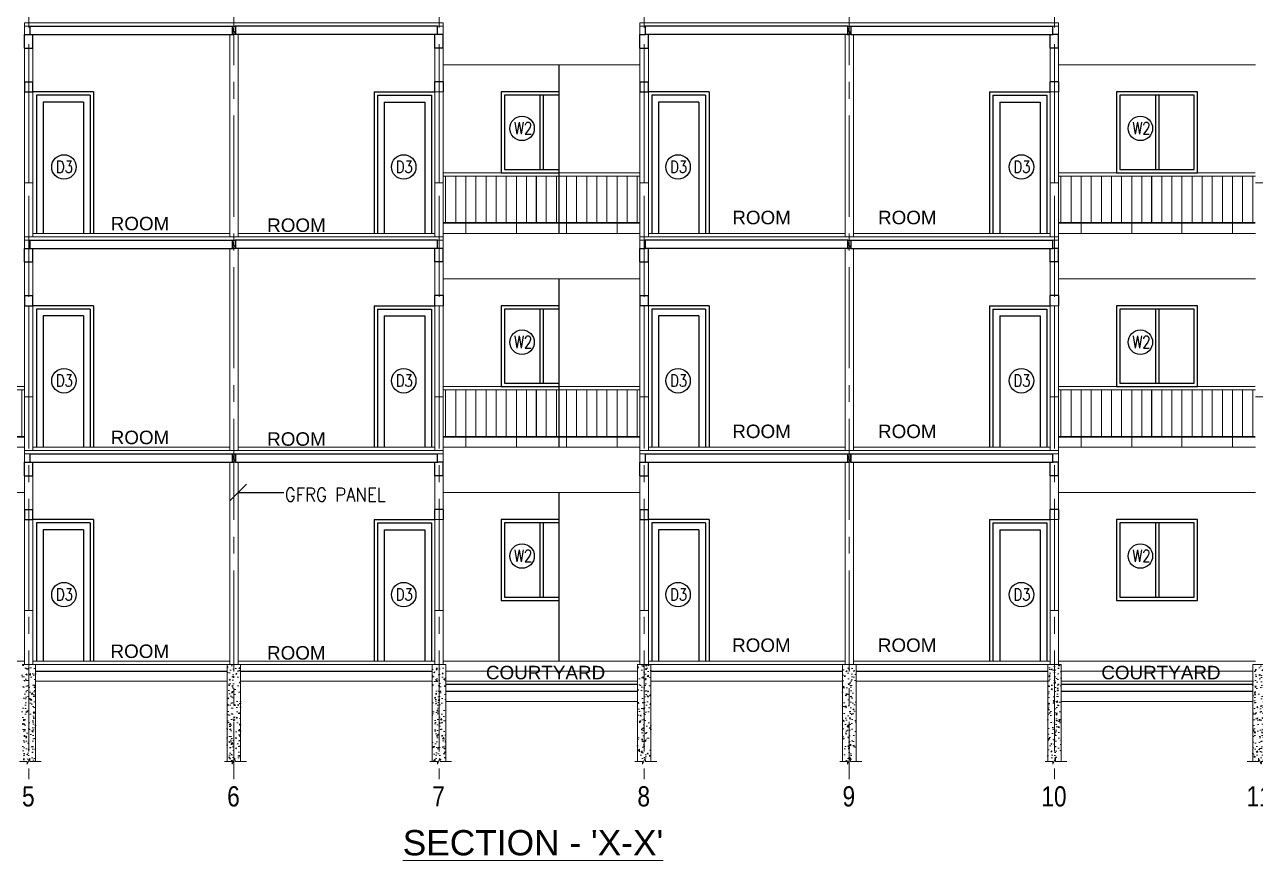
# Model space of a CAD drawing. Header units: inches. Extents: x -234845 to -176446, y -524542 to -442800.
# Drawn here: x -213584 to -195320, y -464787 to -452381 of the extents above; entities that cross this region are included whole.
import ezdxf
from ezdxf.enums import TextEntityAlignment as Align

# ---------------------------------------------------------------- set-up
doc = ezdxf.new("R2010")
doc.units = ezdxf.units.IN
doc.header["$MEASUREMENT"] = 0
doc.linetypes.add('CENTER2', pattern=[1.125, 0.75, -0.125, 0.125, -0.125])
for name, color, linetype in [('ADOOR', 14, 'Continuous'), ('arrow', 23, 'Continuous'), ('COLUMN', 6, 'Continuous'), ('GLASS', 8, 'Continuous'), ('GRID-TAGS', 31, 'Continuous'), ('H', 251, 'Continuous'), ('HATCH', 252, 'Continuous'), ('MISC', 2, 'Continuous'), ('R.C', 6, 'Continuous'), ('STEPS', 161, 'Continuous'), ('win tag', 144, 'Continuous')]:
    doc.layers.add(name, color=color, linetype=linetype)
for name, color, linetype, lineweight in [('Grid', 254, 'Continuous', 15), ('TEXT', 32, 'Continuous', 18), ('WALL', 7, 'Continuous', 30), ('win', 14, 'Continuous', 13)]:
    doc.layers.add(name, color=color, linetype=linetype, lineweight=lineweight)
doc.styles.add('ARIAL', font='arial.ttf')
doc.styles.add('RMTXT', font='romans.shx')
doc.styles.get("Standard").update_dxf_attribs({"font": 'arial.ttf'})
doc.styles.add('style1', font='romans.shx', dxfattribs={"width": 0.8})
doc.dimstyles.new('ELEV-DIM', dxfattribs={"dimtxt": 150, "dimasz": 1, "dimexe": 100, "dimexo": 150, "dimgap": 50, "dimtad": 1, "dimdec": 0, "dimzin": 0, "dimdsep": 46, "dimtxsty": 'RMTXT', "dimblk": 'ARH4', "dimcen": 0.09375, "dimdle": 100, "dimse1": 1, "dimse2": 1, "dimclrd": 256, "dimclre": 256, "dimclrt": 151, "dimadec": 0, "dimazin": 0, "dimtfac": 50, "dimtdec": 0, "dimtofl": 0, "dimtmove": 2, "dimatfit": 3, "dimldrblk": 'OBLIQUE', "dimfxl": 1, "dimtolj": 1, "dimtzin": 0, "dimlwd": -1, "dimlwe": -1, "dimarcsym": 0})
pattern_1 = [(50, (159054.72, -556795.41), (179.315046, -15.688034), [18.75, -206.25]), (355, (159054.72, -556795.41), (-34.68783, 188.04803), [15, -165]), (100.4514, (159069.67, -556796.72), (144.627345, 172.359886), [15.93505, -175.28553]), (46.1842, (159054.72, -556745.41), (266.81026, -41.37975), [28.125, -309.375]), (96.6356, (159076.96, -556748.86), (233.66568, 243.52947), [23.90257, -262.92825]), (351.1842, (159054.72, -556745.4), (233.66549, 243.52965), [22.5, -247.5]), (21, (159079.72, -556757.91), (149.226763, -100.65472), [18.75, -206.25]), (326, (159079.72, -556757.91), (60.82883, 181.28751), [15, -165]), (71.4514, (159092.16, -556766.3), (210.05566, 80.632624), [15.93505, -175.28553]), (37.5, (159054.725, -556795.41), (3.039964, 83.223463), [0, -163, 0, -167.5, 0, -165.625]), (7.5, (159054.725, -556795.41), (65.767384, 98.602928), [0, -95.5, 0, -159.25, 0, -63.125]), (327.5, (158998.975, -556795.41), (133.455609, -5.638718), [0, -62.5, 0, -195, 0, -258.75]), (317.5, (158973.97, -556795.41), (145.796542, 25.026246), [0, -81.25, 0, -129.5, 0, -183.75])]

# ---------------------------------------------------------------- blocks, each defined once
blk = doc.blocks.new('A$C79E86C34')
at = {"layer": 'win'}
for p, q in [((0, 0), (0, 1350)), ((62, 0), (62, 1350)), ((62, 0), (62, 1350)), ((124, 0), (124, 1350))]:
    blk.add_line(p, q, dxfattribs=at)
blk = doc.blocks.new('ARH4')
for p, q in [((0, -75), (0, 75)), ((-53.033, -53.033), (53.033, 53.033)), ((75, 0), (-75, 0))]:
    blk.add_line(p, q)
blk = doc.blocks.new('GTGT')
at = {"layer": 'MISC', "color": 250, "ltscale": 1200}
for p, q in [((-160718, -508751), (-160718, -509851)), ((-160668, -508751), (-160668, -509851)), ((-151586, -508751), (-151586, -509851)), ((-151536, -508751), (-151536, -509851))]:
    blk.add_line(p, q, dxfattribs=at)
for points in [[(-160433, -508701), (-161293, -508701), (-161293, -509901)], [(-160433, -508751), (-161243, -508751), (-161243, -509851), (-160433, -509851)], [(-152161, -509901), (-150961, -509901), (-150961, -508701), (-152161, -508701), (-152161, -509901)], [(-161293, -509901), (-160433, -509901)]]:
    blk.add_lwpolyline(points, dxfattribs=at)
blk.add_lwpolyline([(-152111, -509851), (-151011, -509851), (-151011, -508751), (-152111, -508751)], close=True, dxfattribs=at)
blk = doc.blocks.new('A$C7028490B')
at = {"layer": 'ADOOR', "lineweight": 0}
for p, q in [((0, 900), (2915, 900)), ((0, 850), (2920, 850)), ((35, 850), (35, 150)), ((185, 850), (185, 160)), ((335, 850), (335, 0)), ((485, 850), (485, 160)), ((635, 850), (635, 160)), ((785, 850), (785, 160)), ((935, 850), (935, 160)), ((1085, 850), (1085, 0)), ((1235, 850), (1235, 160)), ((1380, 850), (1380, 160)), ((1385, 850), (1385, 160)), ((1530, 850), (1530, 160)), ((1680, 850), (1680, 160)), ((1830, 850), (1830, 0)), ((1980, 850), (1980, 160)), ((2130, 850), (2130, 160)), ((2280, 850), (2280, 160)), ((2430, 850), (2430, 160)), ((2580, 850), (2580, 0)), ((2730, 850), (2730, 160)), ((2880, 850), (2880, 160)), ((0, 160), (2915, 160)), ((0, 150), (2915, 150))]:
    blk.add_line(p, q, dxfattribs=at)

msp = doc.modelspace()

# ---------------------------------------------------------------- hatches: boundary and pattern name
at = {"layer": 'H'}
h = msp.add_hatch(dxfattribs=at)
h.set_pattern_fill('AR-CONC', color=256, scale=25, style=0)
h.set_pattern_definition([(50, (-210500.06, -452530.28), (179.32, -15.69), [18.75, -206.25]), (355, (-210500.06, -452530.28), (-34.69, 188.05), [15, -165]), (100.45, (-210485.11, -452531.59), (144.63, 172.36), [15.935, -175.29]), (46.18, (-210500.06, -452480.28), (266.8, -41.38), [28.12, -309.37]), (96.64, (-210477.82, -452483.73), (233.67, 243.53), [23.9, -262.93]), (351.18, (-210500.06, -452480.28), (233.67, 243.53), [22.5, -247.5]), (21, (-210475.06, -452492.78), (149.23, -100.65), [18.75, -206.25]), (326, (-210475.06, -452492.78), (60.83, 181.29), [15, -165]), (71.45, (-210462.62, -452501.17), (210.06, 80.63), [15.935, -175.29]), (37.5, (-210500.055, -452530.28), (3.04, 83.223), [0, -163, 0, -167.5, 0, -165.625]), (7.5, (-210500.055, -452530.28), (65.77, 98.6), [0, -95.5, 0, -159.25, 0, -63.125]), (327.5, (-210555.805, -452530.28), (133.456, -5.64), [0, -62.5, 0, -195, 0, -258.75]), (317.5, (-210580.8, -452530.28), (145.8, 25.03), [0, -81.25, 0, -129.5, 0, -183.75])])
h.paths.add_polyline_path([(-210456.1, -452406.3), (-210500.1, -452406.3), (-210500.1, -452530.3), (-210456.1, -452530.3)])
h = msp.add_hatch(dxfattribs=at)
h.set_pattern_fill('AR-CONC', color=256, scale=25, style=0)
h.set_pattern_definition([(50, (-201368.06, -452530.28), (179.32, -15.69), [18.75, -206.25]), (355, (-201368.06, -452530.28), (-34.69, 188.05), [15, -165]), (100.45, (-201353.12, -452531.59), (144.63, 172.36), [15.935, -175.29]), (46.18, (-201368.06, -452480.28), (266.8, -41.38), [28.12, -309.37]), (96.64, (-201345.83, -452483.73), (233.67, 243.53), [23.9, -262.93]), (351.18, (-201368.06, -452480.28), (233.67, 243.53), [22.5, -247.5]), (21, (-201343.06, -452492.78), (149.23, -100.65), [18.75, -206.25]), (326, (-201343.06, -452492.78), (60.83, 181.29), [15, -165]), (71.45, (-201330.63, -452501.17), (210.06, 80.63), [15.935, -175.29]), (37.5, (-201368.06, -452530.28), (3.04, 83.223), [0, -163, 0, -167.5, 0, -165.625]), (7.5, (-201368.06, -452530.28), (65.77, 98.6), [0, -95.5, 0, -159.25, 0, -63.125]), (327.5, (-201423.81, -452530.28), (133.456, -5.64), [0, -62.5, 0, -195, 0, -258.75]), (317.5, (-201448.81, -452530.28), (145.8, 25.03), [0, -81.25, 0, -129.5, 0, -183.75])])
h.paths.add_polyline_path([(-201324.1, -452406.3), (-201368.1, -452406.3), (-201368.1, -452530.3), (-201324.1, -452530.3)])
h = msp.add_hatch(dxfattribs=at)
h.set_pattern_fill('AR-CONC', color=256, scale=25, style=0)
h.set_pattern_definition([(50, (-210500.06, -455704.28), (179.32, -15.69), [18.75, -206.25]), (355, (-210500.06, -455704.28), (-34.69, 188.05), [15, -165]), (100.45, (-210485.11, -455705.59), (144.63, 172.36), [15.935, -175.29]), (46.18, (-210500.06, -455654.28), (266.8, -41.38), [28.12, -309.37]), (96.64, (-210477.82, -455657.73), (233.67, 243.53), [23.9, -262.93]), (351.18, (-210500.06, -455654.28), (233.67, 243.53), [22.5, -247.5]), (21, (-210475.06, -455666.78), (149.23, -100.65), [18.75, -206.25]), (326, (-210475.06, -455666.78), (60.83, 181.29), [15, -165]), (71.45, (-210462.62, -455675.17), (210.06, 80.63), [15.935, -175.29]), (37.5, (-210500.055, -455704.28), (3.04, 83.223), [0, -163, 0, -167.5, 0, -165.625]), (7.5, (-210500.055, -455704.28), (65.77, 98.6), [0, -95.5, 0, -159.25, 0, -63.125]), (327.5, (-210555.805, -455704.28), (133.456, -5.64), [0, -62.5, 0, -195, 0, -258.75]), (317.5, (-210580.8, -455704.28), (145.8, 25.03), [0, -81.25, 0, -129.5, 0, -183.75])])
h.paths.add_polyline_path([(-210456.1, -455580.3), (-210500.1, -455580.3), (-210500.1, -455704.3), (-210456.1, -455704.3)])
h = msp.add_hatch(dxfattribs=at)
h.set_pattern_fill('AR-CONC', color=256, scale=25, style=0)
h.set_pattern_definition([(50, (-201368.06, -455704.28), (179.32, -15.69), [18.75, -206.25]), (355, (-201368.06, -455704.28), (-34.69, 188.05), [15, -165]), (100.45, (-201353.12, -455705.59), (144.63, 172.36), [15.935, -175.29]), (46.18, (-201368.06, -455654.28), (266.8, -41.38), [28.12, -309.37]), (96.64, (-201345.83, -455657.73), (233.67, 243.53), [23.9, -262.93]), (351.18, (-201368.06, -455654.28), (233.67, 243.53), [22.5, -247.5]), (21, (-201343.06, -455666.78), (149.23, -100.65), [18.75, -206.25]), (326, (-201343.06, -455666.78), (60.83, 181.29), [15, -165]), (71.45, (-201330.63, -455675.17), (210.06, 80.63), [15.935, -175.29]), (37.5, (-201368.06, -455704.28), (3.04, 83.223), [0, -163, 0, -167.5, 0, -165.625]), (7.5, (-201368.06, -455704.28), (65.77, 98.6), [0, -95.5, 0, -159.25, 0, -63.125]), (327.5, (-201423.81, -455704.28), (133.456, -5.64), [0, -62.5, 0, -195, 0, -258.75]), (317.5, (-201448.81, -455704.28), (145.8, 25.03), [0, -81.25, 0, -129.5, 0, -183.75])])
h.paths.add_polyline_path([(-201324.1, -455580.3), (-201368.1, -455580.3), (-201368.1, -455704.3), (-201324.1, -455704.3)])
h = msp.add_hatch(dxfattribs=at)
h.set_pattern_fill('AR-CONC', color=256, scale=25, style=0)
h.set_pattern_definition([(50, (-210500.06, -458878.28), (179.32, -15.69), [18.75, -206.25]), (355, (-210500.06, -458878.28), (-34.69, 188.05), [15, -165]), (100.45, (-210485.11, -458879.59), (144.63, 172.36), [15.935, -175.29]), (46.18, (-210500.06, -458828.28), (266.8, -41.38), [28.12, -309.37]), (96.64, (-210477.82, -458831.73), (233.67, 243.53), [23.9, -262.93]), (351.18, (-210500.06, -458828.28), (233.67, 243.53), [22.5, -247.5]), (21, (-210475.06, -458840.78), (149.23, -100.65), [18.75, -206.25]), (326, (-210475.06, -458840.78), (60.83, 181.29), [15, -165]), (71.45, (-210462.62, -458849.17), (210.06, 80.63), [15.935, -175.29]), (37.5, (-210500.055, -458878.28), (3.04, 83.223), [0, -163, 0, -167.5, 0, -165.625]), (7.5, (-210500.055, -458878.28), (65.77, 98.6), [0, -95.5, 0, -159.25, 0, -63.125]), (327.5, (-210555.805, -458878.28), (133.456, -5.64), [0, -62.5, 0, -195, 0, -258.75]), (317.5, (-210580.8, -458878.28), (145.8, 25.03), [0, -81.25, 0, -129.5, 0, -183.75])])
h.paths.add_polyline_path([(-210456.1, -458754.3), (-210500.1, -458754.3), (-210500.1, -458878.3), (-210456.1, -458878.3)])
h = msp.add_hatch(dxfattribs=at)
h.set_pattern_fill('AR-CONC', color=256, scale=25, style=0)
h.set_pattern_definition([(50, (-201368.06, -458878.28), (179.32, -15.69), [18.75, -206.25]), (355, (-201368.06, -458878.28), (-34.69, 188.05), [15, -165]), (100.45, (-201353.12, -458879.59), (144.63, 172.36), [15.935, -175.29]), (46.18, (-201368.06, -458828.28), (266.8, -41.38), [28.12, -309.37]), (96.64, (-201345.83, -458831.73), (233.67, 243.53), [23.9, -262.93]), (351.18, (-201368.06, -458828.28), (233.67, 243.53), [22.5, -247.5]), (21, (-201343.06, -458840.78), (149.23, -100.65), [18.75, -206.25]), (326, (-201343.06, -458840.78), (60.83, 181.29), [15, -165]), (71.45, (-201330.63, -458849.17), (210.06, 80.63), [15.935, -175.29]), (37.5, (-201368.06, -458878.28), (3.04, 83.223), [0, -163, 0, -167.5, 0, -165.625]), (7.5, (-201368.06, -458878.28), (65.77, 98.6), [0, -95.5, 0, -159.25, 0, -63.125]), (327.5, (-201423.81, -458878.28), (133.456, -5.64), [0, -62.5, 0, -195, 0, -258.75]), (317.5, (-201448.81, -458878.28), (145.8, 25.03), [0, -81.25, 0, -129.5, 0, -183.75])])
h.paths.add_polyline_path([(-201324.1, -458754.3), (-201368.1, -458754.3), (-201368.1, -458878.3), (-201324.1, -458878.3)])
at = {"layer": 'HATCH', "lineweight": 0}
h = msp.add_hatch(dxfattribs=at)
h.set_pattern_fill('AR-CONC', color=256, scale=25, style=0)
h.set_pattern_definition(pattern_1)
h.paths.add_polyline_path([(-213622.1, -461878.3), (-213422.1, -461878.3), (-213422.1, -463316.8), (-213504.9, -463316.8), (-213508.4, -463271.4), (-213546.9, -463360.6), (-213546.9, -463316.8), (-213622.1, -463316.8)])
h = msp.add_hatch(dxfattribs=at)
h.set_pattern_fill('AR-CONC', color=256, scale=25, style=0)
h.set_pattern_definition(pattern_1)
h.paths.add_polyline_path([(-210578.1, -461878.3), (-210378.1, -461878.3), (-210378.1, -463316.8), (-210460.9, -463316.8), (-210464.4, -463271.4), (-210502.9, -463360.6), (-210502.9, -463316.8), (-210578.1, -463316.8)])
h = msp.add_hatch(dxfattribs=at)
h.set_pattern_fill('AR-CONC', color=256, scale=25, style=0)
h.set_pattern_definition(pattern_1)
h.paths.add_polyline_path([(-207534.1, -461878.3), (-207334.1, -461878.3), (-207334.1, -463316.8), (-207416.9, -463316.8), (-207420.4, -463271.4), (-207458.9, -463360.6), (-207458.9, -463316.8), (-207534.1, -463316.8)])
h = msp.add_hatch(dxfattribs=at)
h.set_pattern_fill('AR-CONC', color=256, scale=25, style=0)
h.set_pattern_definition(pattern_1)
h.paths.add_polyline_path([(-204490.1, -461878.3), (-204290.1, -461878.3), (-204290.1, -463316.8), (-204372.9, -463316.8), (-204376.4, -463271.4), (-204414.9, -463360.6), (-204414.9, -463316.8), (-204490.1, -463316.8)])
h = msp.add_hatch(dxfattribs=at)
h.set_pattern_fill('AR-CONC', color=256, scale=25, style=0)
h.set_pattern_definition(pattern_1)
h.paths.add_polyline_path([(-201446.1, -461878.3), (-201246.1, -461878.3), (-201246.1, -463316.8), (-201328.9, -463316.8), (-201332.4, -463271.4), (-201370.9, -463360.6), (-201370.9, -463316.8), (-201446.1, -463316.8)])
h = msp.add_hatch(dxfattribs=at)
h.set_pattern_fill('AR-CONC', color=256, scale=25, style=0)
h.set_pattern_definition(pattern_1)
h.paths.add_polyline_path([(-198402.1, -461878.3), (-198202.1, -461878.3), (-198202.1, -463316.8), (-198284.9, -463316.8), (-198288.4, -463271.4), (-198326.9, -463360.6), (-198326.9, -463316.8), (-198402.1, -463316.8)])
h = msp.add_hatch(dxfattribs=at)
h.set_pattern_fill('AR-CONC', color=256, scale=25, style=0)
h.set_pattern_definition(pattern_1)
h.paths.add_polyline_path([(-195158.1, -461878.3), (-195358.1, -461878.3), (-195358.1, -463316.8), (-195275.2, -463316.8), (-195271.7, -463271.4), (-195233.2, -463360.6), (-195233.2, -463316.8), (-195158.1, -463316.8)])

# ---------------------------------------------------------------- linework, layer by layer
at = {"layer": 'ADOOR', "lineweight": 0}
for p, q in [((-213584.1, -461828.3), (-216504.1, -461828.3)), ((-204452.1, -461828.3), (-207372.1, -461828.3)), ((-195320.1, -461828.3), (-198240.1, -461828.3)), ((-204490.1, -461978.3), (-207334.1, -461978.3)), ((-195358.1, -461978.3), (-198202.1, -461978.3))]:
    msp.add_line(p, q, dxfattribs=at)
at = {"layer": 'COLUMN', "lineweight": 0}
for p, q in [((-213622.1, -461878.3), (-213422.1, -461878.3)), ((-213460.1, -461878.3), (-210535.1, -461878.3)), ((-213422.1, -463316.8), (-213422.1, -461878.3)), ((-210578.1, -463316.8), (-210578.1, -461878.3)), ((-210578.1, -461878.3), (-210378.1, -461878.3)), ((-210416.1, -461878.3), (-207501, -461878.3)), ((-210378.1, -463316.8), (-210378.1, -461878.3)), ((-207534.1, -463316.8), (-207534.1, -461878.3)), ((-207534.1, -461878.3), (-207334.1, -461878.3)), ((-207334.1, -463316.8), (-207334.1, -461878.3)), ((-204490.1, -463316.8), (-204490.1, -461878.3)), ((-204490.1, -461878.3), (-204290.1, -461878.3)), ((-204328.1, -461878.3), (-201413, -461878.3)), ((-204290.1, -463316.8), (-204290.1, -461878.3)), ((-201446.1, -463316.8), (-201446.1, -461878.3)), ((-201446.1, -461878.3), (-201246.1, -461878.3)), ((-201284.1, -461878.3), (-198369, -461878.3)), ((-201246.1, -463316.8), (-201246.1, -461878.3)), ((-198402.1, -463316.8), (-198402.1, -461878.3)), ((-198402.1, -461878.3), (-198202.1, -461878.3)), ((-198202.1, -463316.8), (-198202.1, -461878.3)), ((-195358.1, -461878.3), (-195158.1, -461878.3)), ((-195358.1, -463316.8), (-195358.1, -461878.3))]:
    msp.add_line(p, q, dxfattribs=at)
at = {"layer": 'COLUMN'}
for p, q in [((-213422.1, -461978.3), (-210578.1, -461978.3)), ((-210378.1, -461978.3), (-207534.1, -461978.3)), ((-204290.1, -461978.3), (-201446.1, -461978.3)), ((-201246.1, -461978.3), (-198402.1, -461978.3)), ((-204490.1, -462178.3), (-207334.1, -462178.3)), ((-195358.1, -462178.3), (-198202.1, -462178.3)), ((-204490.1, -462278.3), (-207334.1, -462278.3)), ((-195358.1, -462278.3), (-198202.1, -462278.3))]:
    msp.add_line(p, q, dxfattribs=at)
at = {"layer": 'COLUMN', "color": 3, "lineweight": 0}
for p, q in [((-213422.1, -462128.3), (-210578.1, -462128.3)), ((-210378.1, -462128.3), (-207534.1, -462128.3)), ((-204290.1, -462128.3), (-201446.1, -462128.3)), ((-201246.1, -462128.3), (-198402.1, -462128.3)), ((-204490.1, -462428.3), (-207334.1, -462428.3)), ((-195358.1, -462428.3), (-198202.1, -462428.3))]:
    msp.add_line(p, q, dxfattribs=at)
at = {"layer": 'COLUMN', "lineweight": 0, "elevation": 0}
for points in [[(-213336, -463316.8), (-213504.9, -463316.8), (-213508.4, -463271.4), (-213546.9, -463360.6), (-213546.9, -463316.8), (-213660.7, -463316.8)], [(-210292, -463316.8), (-210460.9, -463316.8), (-210464.4, -463271.4), (-210502.9, -463360.6), (-210502.9, -463316.8), (-210616.7, -463316.8)], [(-207248, -463316.8), (-207416.9, -463316.8), (-207420.4, -463271.4), (-207458.9, -463360.6), (-207458.9, -463316.8), (-207572.7, -463316.8)], [(-204204, -463316.8), (-204372.9, -463316.8), (-204376.4, -463271.4), (-204414.9, -463360.6), (-204414.9, -463316.8), (-204528.7, -463316.8)], [(-201160, -463316.8), (-201328.9, -463316.8), (-201332.4, -463271.4), (-201370.9, -463360.6), (-201370.9, -463316.8), (-201484.7, -463316.8)], [(-198116, -463316.8), (-198284.9, -463316.8), (-198288.4, -463271.4), (-198326.9, -463360.6), (-198326.9, -463316.8), (-198440.7, -463316.8)], [(-195444.1, -463316.8), (-195275.2, -463316.8), (-195271.7, -463271.4), (-195233.2, -463360.6), (-195233.2, -463316.8), (-195119.4, -463316.8)]]:
    msp.add_lwpolyline(points, dxfattribs=at)
at = {"layer": 'GLASS', "color": 11, "lineweight": 0}
for p, q in [((-213460.1, -455480.3), (-210540.1, -455480.3)), ((-207496.1, -455480.3), (-210416.1, -455480.3)), ((-201408.1, -455480.3), (-204328.1, -455480.3)), ((-201284.1, -455480.3), (-198364.1, -455480.3)), ((-213460.1, -458654.3), (-210540.1, -458654.3)), ((-210416.1, -458654.3), (-207496.1, -458654.3)), ((-204328.1, -458654.3), (-201408.1, -458654.3)), ((-201284.1, -458654.3), (-198364.1, -458654.3)), ((-213460.1, -461828.3), (-210540.1, -461828.3)), ((-210416.1, -461828.3), (-207501, -461828.3)), ((-204328.1, -461828.3), (-201413, -461828.3)), ((-201284.1, -461828.3), (-198369, -461828.3)), ((-204490.1, -462128.3), (-207334.1, -462128.3)), ((-195358.1, -462128.3), (-198202.1, -462128.3))]:
    msp.add_line(p, q, dxfattribs=at)
at = {"layer": 'Grid', "linetype": 'CENTER2', "lineweight": 5, "ltscale": 2000}
for p, q in [((-213522.1, -448172.3), (-213522.1, -463578.9)), ((-207434.1, -448172.3), (-207434.1, -463578.9)), ((-204390.1, -448172.3), (-204390.1, -463578.9)), ((-198302.1, -448172.3), (-198302.1, -463578.9)), ((-210478.1, -449232.3), (-210478.1, -463578.9)), ((-201346.1, -449232.3), (-201346.1, -463578.9))]:
    msp.add_line(p, q, dxfattribs=at)
at = {"layer": 'MISC', "lineweight": 0}
for p, q in [((-213500.1, -452406.3), (-213584.1, -452406.3)), ((-213584.1, -452530.3), (-213584.1, -452406.3)), ((-207456.1, -452406.3), (-207372.1, -452406.3)), ((-207372.1, -452530.3), (-207372.1, -452406.3)), ((-204368.1, -452406.3), (-204452.1, -452406.3)), ((-204452.1, -452530.3), (-204452.1, -452406.3)), ((-198324.1, -452406.3), (-198240.1, -452406.3)), ((-198240.1, -452530.3), (-198240.1, -452406.3)), ((-213500.1, -455580.3), (-213584.1, -455580.3)), ((-213584.1, -455704.3), (-213584.1, -455580.3)), ((-207456.1, -455580.3), (-207372.1, -455580.3)), ((-207372.1, -455704.3), (-207372.1, -455580.3)), ((-204368.1, -455580.3), (-204452.1, -455580.3)), ((-204452.1, -455704.3), (-204452.1, -455580.3)), ((-198324.1, -455580.3), (-198240.1, -455580.3)), ((-198240.1, -455704.3), (-198240.1, -455580.3)), ((-213500.1, -458754.3), (-213584.1, -458754.3)), ((-213584.1, -458878.3), (-213584.1, -458754.3)), ((-207456.1, -458754.3), (-207372.1, -458754.3)), ((-207456.1, -458754.3), (-207372.1, -458754.3)), ((-207372.1, -458878.3), (-207372.1, -458754.3)), ((-204368.1, -458754.3), (-204452.1, -458754.3)), ((-204452.1, -458878.3), (-204452.1, -458754.3)), ((-204368.1, -458754.3), (-204452.1, -458754.3)), ((-198324.1, -458754.3), (-198240.1, -458754.3)), ((-198240.1, -458878.3), (-198240.1, -458754.3))]:
    msp.add_line(p, q, dxfattribs=at)
at = {"layer": 'MISC', "color": 8, "ltscale": 1200}
for p, q in [((-205652.1, -455480.3), (-205652.1, -452980.3)), ((-212560.1, -453380.3), (-213460.1, -453380.3)), ((-213410.1, -453430.3), (-213410.1, -455480.3)), ((-212610.1, -453430.3), (-213410.1, -453430.3)), ((-212610.1, -453430.3), (-212610.1, -455480.3)), ((-212560.1, -453380.3), (-212560.1, -455480.3)), ((-208396.1, -453380.3), (-208396.1, -455480.3)), ((-208396.1, -453380.3), (-207496.1, -453380.3)), ((-208346.1, -453430.3), (-208346.1, -455480.3)), ((-208346.1, -453430.3), (-207546.1, -453430.3)), ((-207546.1, -453430.3), (-207546.1, -455480.3)), ((-203428.1, -453380.3), (-204328.1, -453380.3)), ((-204278.1, -453430.3), (-204278.1, -455480.3)), ((-203478.1, -453430.3), (-204278.1, -453430.3)), ((-203478.1, -453430.3), (-203478.1, -455480.3)), ((-203428.1, -453380.3), (-203428.1, -455480.3)), ((-199264.1, -453380.3), (-199264.1, -455480.3)), ((-199264.1, -453380.3), (-198364.1, -453380.3)), ((-199214.1, -453430.3), (-199214.1, -455480.3)), ((-199214.1, -453430.3), (-198414.1, -453430.3)), ((-198414.1, -453430.3), (-198414.1, -455480.3)), ((-213310.1, -453530.3), (-213310.1, -455480.3)), ((-212710.1, -453530.3), (-213310.1, -453530.3)), ((-212710.1, -453530.3), (-212710.1, -455480.3)), ((-208246.1, -453530.3), (-208246.1, -455480.3)), ((-208246.1, -453530.3), (-207646.1, -453530.3)), ((-207646.1, -453530.3), (-207646.1, -455480.3)), ((-204178.1, -453530.3), (-204178.1, -455480.3)), ((-203578.1, -453530.3), (-204178.1, -453530.3)), ((-203578.1, -453530.3), (-203578.1, -455480.3)), ((-199114.1, -453530.3), (-199114.1, -455480.3)), ((-199114.1, -453530.3), (-198514.1, -453530.3)), ((-198514.1, -453530.3), (-198514.1, -455480.3)), ((-205652.1, -458654.3), (-205652.1, -456154.3)), ((-212560.1, -456554.3), (-213460.1, -456554.3)), ((-212560.1, -456554.3), (-212560.1, -458654.3)), ((-208396.1, -456554.3), (-208396.1, -458654.3)), ((-208396.1, -456554.3), (-207496.1, -456554.3)), ((-203428.1, -456554.3), (-204328.1, -456554.3)), ((-203428.1, -456554.3), (-203428.1, -458654.3)), ((-199264.1, -456554.3), (-199264.1, -458654.3)), ((-199264.1, -456554.3), (-198364.1, -456554.3)), ((-213410.1, -456604.3), (-213410.1, -458654.3)), ((-212610.1, -456604.3), (-213410.1, -456604.3)), ((-213310.1, -456704.3), (-213310.1, -458654.3)), ((-212710.1, -456704.3), (-213310.1, -456704.3)), ((-212710.1, -456704.3), (-212710.1, -458654.3)), ((-212610.1, -456604.3), (-212610.1, -458654.3)), ((-208346.1, -456604.3), (-208346.1, -458654.3)), ((-208346.1, -456604.3), (-207546.1, -456604.3)), ((-208246.1, -456704.3), (-208246.1, -458654.3)), ((-208246.1, -456704.3), (-207646.1, -456704.3)), ((-207646.1, -456704.3), (-207646.1, -458654.3)), ((-207546.1, -456604.3), (-207546.1, -458654.3)), ((-204278.1, -456604.3), (-204278.1, -458654.3)), ((-203478.1, -456604.3), (-204278.1, -456604.3)), ((-204178.1, -456704.3), (-204178.1, -458654.3)), ((-203578.1, -456704.3), (-204178.1, -456704.3)), ((-203578.1, -456704.3), (-203578.1, -458654.3)), ((-203478.1, -456604.3), (-203478.1, -458654.3)), ((-199214.1, -456604.3), (-199214.1, -458654.3)), ((-199214.1, -456604.3), (-198414.1, -456604.3)), ((-199114.1, -456704.3), (-199114.1, -458654.3)), ((-199114.1, -456704.3), (-198514.1, -456704.3)), ((-198514.1, -456704.3), (-198514.1, -458654.3)), ((-198414.1, -456604.3), (-198414.1, -458654.3)), ((-205652.1, -461828.3), (-205652.1, -459328.3)), ((-212560.1, -459728.3), (-213460.1, -459728.3)), ((-213410.1, -459778.3), (-213410.1, -461828.3)), ((-212610.1, -459778.3), (-213410.1, -459778.3)), ((-213310.1, -459878.3), (-213310.1, -461828.3)), ((-212710.1, -459878.3), (-213310.1, -459878.3)), ((-212710.1, -459878.3), (-212710.1, -461828.3)), ((-212610.1, -459778.3), (-212610.1, -461828.3)), ((-212560.1, -459728.3), (-212560.1, -461828.3)), ((-208396.1, -459728.3), (-208396.1, -461828.3)), ((-208396.1, -459728.3), (-207496.1, -459728.3)), ((-208346.1, -459778.3), (-208346.1, -461828.3)), ((-208346.1, -459778.3), (-207546.1, -459778.3)), ((-208246.1, -459878.3), (-208246.1, -461828.3)), ((-208246.1, -459878.3), (-207646.1, -459878.3)), ((-207646.1, -459878.3), (-207646.1, -461828.3)), ((-207546.1, -459778.3), (-207546.1, -461828.3)), ((-203428.1, -459728.3), (-204328.1, -459728.3)), ((-204278.1, -459778.3), (-204278.1, -461828.3)), ((-203478.1, -459778.3), (-204278.1, -459778.3)), ((-204178.1, -459878.3), (-204178.1, -461828.3)), ((-203578.1, -459878.3), (-204178.1, -459878.3)), ((-203578.1, -459878.3), (-203578.1, -461828.3)), ((-203478.1, -459778.3), (-203478.1, -461828.3)), ((-203428.1, -459728.3), (-203428.1, -461828.3)), ((-199264.1, -459728.3), (-199264.1, -461828.3)), ((-199264.1, -459728.3), (-198364.1, -459728.3)), ((-199214.1, -459778.3), (-199214.1, -461828.3)), ((-199214.1, -459778.3), (-198414.1, -459778.3)), ((-199114.1, -459878.3), (-199114.1, -461828.3)), ((-199114.1, -459878.3), (-198514.1, -459878.3)), ((-198514.1, -459878.3), (-198514.1, -461828.3)), ((-198414.1, -459778.3), (-198414.1, -461828.3))]:
    msp.add_line(p, q, dxfattribs=at)
at = {"layer": 'MISC', "lineweight": 0, "elevation": 0}
for points in [[(-213584.1, -452406.3), (-213584.1, -452356.3), (-207372.1, -452356.3), (-207372.1, -452406.3)], [(-204452.1, -452406.3), (-204452.1, -452356.3), (-198240.1, -452356.3), (-198240.1, -452406.3)], [(-213584.1, -455580.3), (-213584.1, -455530.3), (-207372.1, -455530.3), (-207372.1, -455580.3)], [(-204452.1, -455580.3), (-204452.1, -455530.3), (-198240.1, -455530.3), (-198240.1, -455580.3)], [(-213584.1, -458754.3), (-213584.1, -458704.3), (-207372.1, -458704.3), (-207372.1, -458754.3)], [(-204452.1, -458754.3), (-204452.1, -458704.3), (-198240.1, -458704.3), (-198240.1, -458754.3)]]:
    msp.add_lwpolyline(points, dxfattribs=at)
at = {"layer": 'R.C'}
for p, q in [((-213584.1, -452730.3), (-213584.1, -452530.3)), ((-213584.1, -452530.3), (-213500.1, -452530.3)), ((-213500.1, -452406.3), (-210495.1, -452406.3)), ((-213500.1, -452530.3), (-213500.1, -452406.3)), ((-213500.1, -452530.3), (-210495.1, -452530.3)), ((-213460.1, -452730.3), (-213460.1, -452530.3)), ((-207456.1, -452406.3), (-210461, -452406.3)), ((-207456.1, -452530.3), (-210461, -452530.3)), ((-207496.1, -452730.3), (-207496.1, -452530.3)), ((-207456.1, -452530.3), (-207456.1, -452406.3)), ((-207372.1, -452530.3), (-207456.1, -452530.3)), ((-207372.1, -452730.3), (-207372.1, -452530.3)), ((-204452.1, -452730.3), (-204452.1, -452530.3)), ((-204452.1, -452530.3), (-204368.1, -452530.3)), ((-201368.1, -452406.3), (-204373, -452406.3)), ((-201368.1, -452530.3), (-204373, -452530.3)), ((-204368.1, -452530.3), (-204368.1, -452406.3)), ((-204328.1, -452730.3), (-204328.1, -452530.3)), ((-201324.1, -452406.3), (-198319.1, -452406.3)), ((-201324.1, -452530.3), (-198319.1, -452530.3)), ((-198364.1, -452730.3), (-198364.1, -452530.3)), ((-198324.1, -452530.3), (-198324.1, -452406.3)), ((-198240.1, -452530.3), (-198324.1, -452530.3)), ((-198240.1, -452730.3), (-198240.1, -452530.3)), ((-213584.1, -452730.3), (-213460.1, -452730.3)), ((-207372.1, -452730.3), (-207496.1, -452730.3)), ((-204452.1, -452730.3), (-204328.1, -452730.3)), ((-198240.1, -452730.3), (-198364.1, -452730.3)), ((-213584.1, -453230.3), (-213460.1, -453230.3)), ((-213584.1, -453230.3), (-213584.1, -453380.3)), ((-213460.1, -453380.3), (-213460.1, -453230.3)), ((-207372.1, -453230.3), (-207496.1, -453230.3)), ((-207496.1, -453380.3), (-207496.1, -453230.3)), ((-207372.1, -453230.3), (-207372.1, -453380.3)), ((-204452.1, -453230.3), (-204328.1, -453230.3)), ((-204452.1, -453230.3), (-204452.1, -453380.3)), ((-204328.1, -453380.3), (-204328.1, -453230.3)), ((-198240.1, -453230.3), (-198364.1, -453230.3)), ((-198364.1, -453380.3), (-198364.1, -453230.3)), ((-198240.1, -453230.3), (-198240.1, -453380.3)), ((-213584.1, -453380.3), (-213460.1, -453380.3)), ((-204452.1, -453380.3), (-204328.1, -453380.3)), ((-213500.1, -455580.3), (-210495.1, -455580.3)), ((-213500.1, -455704.3), (-213500.1, -455580.3)), ((-207456.1, -455580.3), (-210461, -455580.3)), ((-207456.1, -455704.3), (-207456.1, -455580.3)), ((-201368.1, -455580.3), (-204373, -455580.3)), ((-204368.1, -455704.3), (-204368.1, -455580.3)), ((-201324.1, -455580.3), (-198319.1, -455580.3)), ((-198324.1, -455704.3), (-198324.1, -455580.3)), ((-213584.1, -455904.3), (-213584.1, -455704.3)), ((-213584.1, -455704.3), (-213500.1, -455704.3)), ((-213500.1, -455704.3), (-210495.1, -455704.3)), ((-213460.1, -455904.3), (-213460.1, -455704.3)), ((-207456.1, -455704.3), (-210461, -455704.3)), ((-207496.1, -455904.3), (-207496.1, -455704.3)), ((-207372.1, -455704.3), (-207456.1, -455704.3)), ((-207372.1, -455904.3), (-207372.1, -455704.3)), ((-204452.1, -455904.3), (-204452.1, -455704.3)), ((-204452.1, -455704.3), (-204368.1, -455704.3)), ((-201368.1, -455704.3), (-204373, -455704.3)), ((-204328.1, -455904.3), (-204328.1, -455704.3)), ((-201324.1, -455704.3), (-198319.1, -455704.3)), ((-198364.1, -455904.3), (-198364.1, -455704.3)), ((-198240.1, -455704.3), (-198324.1, -455704.3)), ((-198240.1, -455904.3), (-198240.1, -455704.3)), ((-213584.1, -455904.3), (-213460.1, -455904.3)), ((-207372.1, -455904.3), (-207496.1, -455904.3)), ((-204452.1, -455904.3), (-204328.1, -455904.3)), ((-198240.1, -455904.3), (-198364.1, -455904.3)), ((-213584.1, -456404.3), (-213460.1, -456404.3)), ((-213584.1, -456404.3), (-213584.1, -456554.3)), ((-213460.1, -456554.3), (-213460.1, -456404.3)), ((-207372.1, -456404.3), (-207496.1, -456404.3)), ((-207496.1, -456554.3), (-207496.1, -456404.3)), ((-207372.1, -456404.3), (-207372.1, -456554.3)), ((-204452.1, -456404.3), (-204328.1, -456404.3)), ((-204452.1, -456404.3), (-204452.1, -456554.3)), ((-204328.1, -456554.3), (-204328.1, -456404.3)), ((-198240.1, -456404.3), (-198364.1, -456404.3)), ((-198364.1, -456554.3), (-198364.1, -456404.3)), ((-198240.1, -456404.3), (-198240.1, -456554.3)), ((-213584.1, -456554.3), (-213460.1, -456554.3)), ((-204328.1, -456554.3), (-204452.1, -456554.3)), ((-213500.1, -458754.3), (-210495.1, -458754.3)), ((-213500.1, -458878.3), (-213500.1, -458754.3)), ((-210456.1, -458754.3), (-207451.1, -458754.3)), ((-210456.1, -458878.3), (-210456.1, -458754.3)), ((-207456.1, -458878.3), (-207456.1, -458754.3)), ((-204368.1, -458754.3), (-201368.1, -458754.3)), ((-204368.1, -458878.3), (-204368.1, -458754.3)), ((-201368.1, -458878.3), (-201368.1, -458754.3)), ((-201324.1, -458754.3), (-198319.1, -458754.3)), ((-201324.1, -458878.3), (-201324.1, -458754.3)), ((-198324.1, -458878.3), (-198324.1, -458754.3)), ((-213584.1, -459078.3), (-213584.1, -458878.3)), ((-213584.1, -458878.3), (-213500.1, -458878.3)), ((-213500.1, -458878.3), (-210495.1, -458878.3)), ((-213460.1, -459078.3), (-213460.1, -458878.3)), ((-210456.1, -458878.3), (-207451.1, -458878.3)), ((-207496.1, -459078.3), (-207496.1, -458878.3)), ((-207372.1, -458878.3), (-207456.1, -458878.3)), ((-207372.1, -459078.3), (-207372.1, -458878.3)), ((-204452.1, -459078.3), (-204452.1, -458878.3)), ((-204452.1, -458878.3), (-204368.1, -458878.3)), ((-204368.1, -458878.3), (-201368.1, -458878.3)), ((-204328.1, -459078.3), (-204328.1, -458878.3)), ((-201324.1, -458878.3), (-198319.1, -458878.3)), ((-198364.1, -459078.3), (-198364.1, -458878.3)), ((-198240.1, -458878.3), (-198324.1, -458878.3)), ((-198240.1, -459078.3), (-198240.1, -458878.3)), ((-213584.1, -459078.3), (-213460.1, -459078.3)), ((-207372.1, -459078.3), (-207496.1, -459078.3)), ((-204452.1, -459078.3), (-204328.1, -459078.3)), ((-198240.1, -459078.3), (-198364.1, -459078.3)), ((-213584.1, -459578.3), (-213460.1, -459578.3)), ((-213584.1, -459578.3), (-213584.1, -459728.3)), ((-213460.1, -459728.3), (-213460.1, -459578.3)), ((-207372.1, -459578.3), (-207496.1, -459578.3)), ((-207496.1, -459728.3), (-207496.1, -459578.3)), ((-207372.1, -459578.3), (-207372.1, -459728.3)), ((-204452.1, -459578.3), (-204328.1, -459578.3)), ((-204452.1, -459578.3), (-204452.1, -459728.3)), ((-204328.1, -459728.3), (-204328.1, -459578.3)), ((-198240.1, -459578.3), (-198364.1, -459578.3)), ((-198364.1, -459728.3), (-198364.1, -459578.3)), ((-198240.1, -459578.3), (-198240.1, -459728.3)), ((-213584.1, -459728.3), (-213460.1, -459728.3)), ((-204452.1, -459728.3), (-204328.1, -459728.3))]:
    msp.add_line(p, q, dxfattribs=at)
at = {"layer": 'R.C', "elevation": 0}
for points in [[(-210500.1, -452406.3), (-210456.1, -452406.3), (-210456.1, -452530.3), (-210500.1, -452530.3)], [(-201368.1, -452406.3), (-201324.1, -452406.3), (-201324.1, -452530.3), (-201368.1, -452530.3)], [(-210500.1, -455580.3), (-210456.1, -455580.3), (-210456.1, -455704.3), (-210500.1, -455704.3)], [(-201368.1, -455580.3), (-201324.1, -455580.3), (-201324.1, -455704.3), (-201368.1, -455704.3)], [(-210500.1, -458754.3), (-210456.1, -458754.3), (-210456.1, -458878.3), (-210500.1, -458878.3)], [(-201368.1, -458754.3), (-201324.1, -458754.3), (-201324.1, -458878.3), (-201368.1, -458878.3)]]:
    msp.add_lwpolyline(points, close=True, dxfattribs=at)
at = {"layer": 'STEPS', "lineweight": 5, "ltscale": 100}
for p, q in [((-207372.1, -452980.3), (-204452.1, -452980.3)), ((-198240.1, -452980.3), (-195320.1, -452980.3)), ((-207372.1, -455480.3), (-204452.1, -455480.3)), ((-198240.1, -455480.3), (-195320.1, -455480.3)), ((-207372.1, -456154.3), (-204452.1, -456154.3)), ((-198240.1, -456154.3), (-195320.1, -456154.3)), ((-216504.1, -458654.3), (-213584.1, -458654.3)), ((-207372.1, -458654.3), (-204452.1, -458654.3)), ((-198240.1, -458654.3), (-195320.1, -458654.3)), ((-216504.1, -459328.3), (-213584.1, -459328.3)), ((-207372.1, -459328.3), (-204452.1, -459328.3)), ((-198240.1, -459328.3), (-195320.1, -459328.3))]:
    msp.add_line(p, q, dxfattribs=at)
at = {"layer": 'WALL', "color": 4, "lineweight": 0}
for p, q in [((-213584.1, -453230.3), (-213584.1, -452480.3)), ((-213460.1, -453380.3), (-213460.1, -452530.3)), ((-210540.1, -455530.3), (-210540.1, -452530.3)), ((-210416.1, -455530.3), (-210416.1, -452530.3)), ((-207496.1, -453380.3), (-207496.1, -452530.3)), ((-207372.1, -453230.3), (-207372.1, -452480.3)), ((-204452.1, -453230.3), (-204452.1, -452480.3)), ((-204328.1, -453380.3), (-204328.1, -452530.3)), ((-201408.1, -455530.3), (-201408.1, -452530.3)), ((-201284.1, -455530.3), (-201284.1, -452530.3)), ((-198364.1, -453380.3), (-198364.1, -452530.3)), ((-198240.1, -453230.3), (-198240.1, -452480.3)), ((-207496.1, -453380.3), (-207372.1, -453380.3)), ((-198364.1, -453380.3), (-198240.1, -453380.3)), ((-213584.1, -455530.3), (-213584.1, -454730.3)), ((-213460.1, -454730.3), (-213584.1, -454730.3)), ((-213460.1, -455530.3), (-213460.1, -454730.3)), ((-207496.1, -455530.3), (-207496.1, -454730.3)), ((-207496.1, -454730.3), (-207372.1, -454730.3)), ((-207372.1, -455530.3), (-207372.1, -454730.3)), ((-204452.1, -455530.3), (-204452.1, -454730.3)), ((-204328.1, -454730.3), (-204452.1, -454730.3)), ((-204328.1, -455530.3), (-204328.1, -454730.3)), ((-198364.1, -455530.3), (-198364.1, -454730.3)), ((-198364.1, -454730.3), (-198240.1, -454730.3)), ((-198240.1, -455530.3), (-198240.1, -454730.3)), ((-195196.1, -454730.3), (-195320.1, -454730.3)), ((-213584.1, -456404.3), (-213584.1, -455654.3)), ((-207372.1, -456404.3), (-207372.1, -455654.3)), ((-204452.1, -456404.3), (-204452.1, -455654.3)), ((-198240.1, -456404.3), (-198240.1, -455654.3)), ((-213460.1, -456554.3), (-213460.1, -455704.3)), ((-210540.1, -458704.3), (-210540.1, -455704.3)), ((-210416.1, -458704.3), (-210416.1, -455704.3)), ((-207496.1, -456554.3), (-207496.1, -455704.3)), ((-204328.1, -456554.3), (-204328.1, -455704.3)), ((-201408.1, -458704.3), (-201408.1, -455704.3)), ((-201284.1, -458704.3), (-201284.1, -455704.3)), ((-198364.1, -456554.3), (-198364.1, -455704.3)), ((-207496.1, -456554.3), (-207372.1, -456554.3)), ((-198364.1, -456554.3), (-198240.1, -456554.3)), ((-213584.1, -458704.3), (-213584.1, -457904.3)), ((-213460.1, -457904.3), (-213584.1, -457904.3)), ((-213460.1, -458704.3), (-213460.1, -457904.3)), ((-207496.1, -458704.3), (-207496.1, -457904.3)), ((-207496.1, -457904.3), (-207372.1, -457904.3)), ((-207372.1, -458704.3), (-207372.1, -457904.3)), ((-204452.1, -458704.3), (-204452.1, -457904.3)), ((-204328.1, -457904.3), (-204452.1, -457904.3)), ((-204328.1, -458704.3), (-204328.1, -457904.3)), ((-198364.1, -458704.3), (-198364.1, -457904.3)), ((-198364.1, -457904.3), (-198240.1, -457904.3)), ((-198240.1, -458704.3), (-198240.1, -457904.3)), ((-195196.1, -457904.3), (-195320.1, -457904.3)), ((-213584.1, -459578.3), (-213584.1, -458828.3)), ((-213460.1, -459728.3), (-213460.1, -458878.3)), ((-210540.1, -461878.3), (-210540.1, -458878.3)), ((-210416.1, -461878.3), (-210416.1, -458878.3)), ((-207496.1, -459728.3), (-207496.1, -458878.3)), ((-207372.1, -459578.3), (-207372.1, -458828.3)), ((-204452.1, -459578.3), (-204452.1, -458828.3)), ((-204328.1, -459728.3), (-204328.1, -458878.3)), ((-201408.1, -461878.3), (-201408.1, -458878.3)), ((-201284.1, -461878.3), (-201284.1, -458878.3)), ((-198364.1, -459728.3), (-198364.1, -458878.3)), ((-198240.1, -459578.3), (-198240.1, -458828.3)), ((-207496.1, -459728.3), (-207372.1, -459728.3)), ((-198364.1, -459728.3), (-198240.1, -459728.3)), ((-213584.1, -461878.3), (-213584.1, -461078.3)), ((-213460.1, -461078.3), (-213584.1, -461078.3)), ((-213460.1, -461878.3), (-213460.1, -461078.3)), ((-207496.1, -461878.3), (-207496.1, -461078.3)), ((-207496.1, -461078.3), (-207372.1, -461078.3)), ((-207372.1, -461878.3), (-207372.1, -461078.3)), ((-204452.1, -461878.3), (-204452.1, -461078.3)), ((-204328.1, -461078.3), (-204452.1, -461078.3)), ((-204328.1, -461878.3), (-204328.1, -461078.3)), ((-198364.1, -461878.3), (-198364.1, -461078.3)), ((-198364.1, -461078.3), (-198240.1, -461078.3)), ((-198240.1, -461878.3), (-198240.1, -461078.3)), ((-213584.1, -461878.3), (-213460.1, -461878.3)), ((-207496.1, -461878.3), (-207372.1, -461878.3)), ((-204452.1, -461878.3), (-204328.1, -461878.3))]:
    msp.add_line(p, q, dxfattribs=at)
at = {"layer": 'win tag'}
for centre in [(-206202.2, -453921.1), (-197026.7, -453921.1), (-213000.6, -454494.1), (-207958.4, -454494.1), (-203887.1, -454494.1), (-198791.5, -454494.1), (-206202.2, -457095.1), (-197026.7, -457095.1), (-213000.6, -457668.1), (-207958.4, -457668.1), (-203887.1, -457668.1), (-198791.5, -457668.1), (-206202.2, -460269.1), (-197026.7, -460269.1), (-213000.6, -460842.1), (-207958.4, -460842.1), (-203887.1, -460842.1), (-198791.5, -460842.1)]:
    msp.add_circle(centre, 181.8, dxfattribs=at)

# ---------------------------------------------------------------- block references
at = {"lineweight": 0}
for p in [(-207372.1, -455480.3), (-198240.1, -455480.3), (-216504.1, -458654.3), (-207372.1, -458654.3), (-198240.1, -458654.3)]:
    msp.add_blockref('A$C7028490B', p, dxfattribs=at)
at = {"layer": 'arrow'}
msp.add_blockref('GTGT', (-45218.7, 55320.7), dxfattribs=at)
at = {"layer": 'MISC', "lineweight": 0}
for p in [(-45218.7, 52146.7), (-45218.7, 48972.7)]:
    msp.add_blockref('GTGT', p, dxfattribs=at)
at = {"layer": 'win', "xscale": -1}
for p in [(-213460.1, -454730.3), (-204328.1, -454730.3), (-213460.1, -457904.3), (-204328.1, -457904.3), (-213460.1, -461078.3), (-204328.1, -461078.3)]:
    msp.add_blockref('A$C79E86C34', p, dxfattribs=at)
at = {"layer": 'win'}
for p in [(-207496.1, -454730.3), (-198364.1, -454730.3), (-207496.1, -457904.3), (-198364.1, -457904.3), (-207496.1, -461078.3), (-198364.1, -461078.3)]:
    msp.add_blockref('A$C79E86C34', p, dxfattribs=at)

# ---------------------------------------------------------------- texts
at = {"layer": 'GRID-TAGS', "style": 'ARIAL', "width": 0.8}
for tag, p in [('5', (-213528.9, -463836.1)), ('6', (-210484.9, -463836.1)), ('7', (-207440.9, -463836.1)), ('8', (-204396.9, -463836.1)), ('9', (-201352.9, -463836.1)), ('10', (-198308.9, -463836.1)), ('11', (-195264.9, -463836.1))]:
    msp.add_attdef(tag, text='', height=300, dxfattribs=at).set_placement(p, align=Align.MIDDLE_CENTER)
at = {"layer": 'TEXT'}
for s, p in [('ROOM', (-212306.6, -455434.5)), ('ROOM', (-209984.5, -455458.4)), ('ROOM', (-203082.5, -455344.5)), ('ROOM', (-200920.1, -455344.5)), ('ROOM', (-212306.6, -458608.5)), ('ROOM', (-203082.5, -458518.5)), ('ROOM', (-200920.1, -458518.5)), ('ROOM', (-209984.5, -458632.4)), ('ROOM', (-203085, -461692.5)), ('ROOM', (-200922.6, -461692.5)), ('ROOM', (-212309.1, -461782.5)), ('ROOM', (-209987, -461806.4)), ('COURTYARD', (-206738.4, -462098.9)), ('COURTYARD', (-197606.4, -462098.9))]:
    msp.add_text(s, height=200, dxfattribs=at).set_placement(p)
at = {"layer": 'TEXT', "style": 'RMTXT', "width": 0.9}
msp.add_text('GFRG PANEL', height=200, dxfattribs=at).set_placement((-209722.9, -459459.2))
at = {"layer": 'TEXT', "style": 'ARIAL'}
msp.add_text("%%USECTION - 'X-X'", height=375, dxfattribs=at).set_placement((-207973.6, -464711.8))
at = {"layer": 'win tag', "style": 'style1', "width": 0.8}
for s, p in [('W2', (-206320.3, -454007.7)), ('W2', (-197144.8, -454007.7)), ('D3', (-213118.7, -454580.8)), ('D3', (-208076.5, -454580.8)), ('D3', (-204005.2, -454580.8)), ('D3', (-198909.6, -454580.8)), ('W2', (-206320.3, -457181.7)), ('W2', (-197144.8, -457181.7)), ('D3', (-213118.7, -457754.8)), ('D3', (-208076.5, -457754.8)), ('D3', (-204005.2, -457754.8)), ('D3', (-198909.6, -457754.8)), ('W2', (-206320.3, -460355.7)), ('W2', (-197144.8, -460355.7)), ('D3', (-213118.7, -460928.8)), ('D3', (-208076.5, -460928.8)), ('D3', (-204005.2, -460928.8)), ('D3', (-198909.6, -460928.8))]:
    msp.add_text(s, height=178.5, dxfattribs=at).set_placement(p)

# ---------------------------------------------------------------- leaders
at = {"layer": 'arrow'}
msp.add_leader([(-210416.1, -459326.2), (-209738.5, -459326.2)], dimstyle='ELEV-DIM', override={"dimasz": 250, "dimtad": 0}, dxfattribs=at)

doc.saveas('drawing.dxf')
